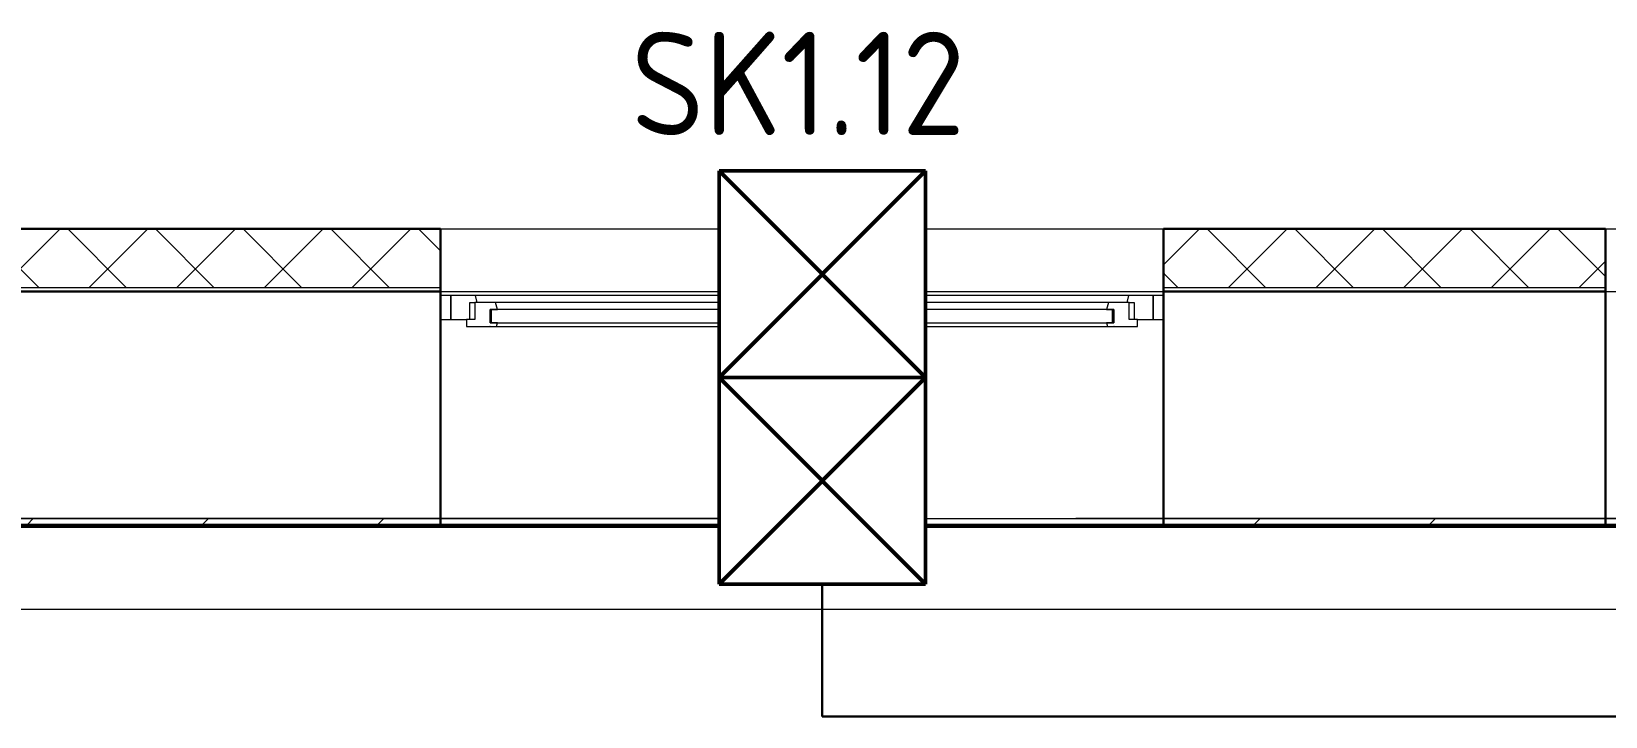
# Model space of a CAD drawing. Header units: millimetres. Extents: x -325553 to 627452, y -28539 to 738858.
# Drawn here: x -51139 to -47329, y 659088 to 660746 of the extents above; entities that cross this region are included whole.
import ezdxf

# ---------------------------------------------------------------- set-up
doc = ezdxf.new("R2010")
doc.units = ezdxf.units.MM
doc.set_wipeout_variables(frame=1)
doc.linetypes.add('ADSK_Линия сетки', pattern=[25, 20, -2.5, 0, -2.5])
for name, color, linetype, lineweight in [('_ Окна', 7, 'Continuous', 9), ('RC-Линии_связи-Адресные', 5, 'Continuous', 30), ('Маркировка Не АУ', 7, 'Continuous', 25), ('НО СКУД', 7, 'Continuous', 50), ('Ограждение', 252, 'Continuous', 9), ('Окна', 252, 'Continuous', 9), ('Оси', 252, 'Continuous', 9), ('Стены внутренние', 7, 'Continuous', 18), ('Стены наружные', 7, 'Continuous', 18), ('Стены штриховка', 7, 'Continuous', 9)]:
    doc.layers.add(name, color=color, linetype=linetype, lineweight=lineweight)
doc.layers.add('Стены', color=194, linetype='Continuous')
doc.styles.add('ISOCPEUR', font='isocpeur.ttf', dxfattribs={"width": 0.9, "height": 350})

# ---------------------------------------------------------------- blocks, each defined once
blk = doc.blocks.new('1 этаж')
at = {"layer": '_ Окна', "color": 251, "true_color": 0x636466}
for p, q in [((-49320.8, 27396.3), (-49345.8, 27396.3)), ((-49320.8, 27338.3), (-49320.8, 27396.3)), ((-47595.8, 27396.3), (-47620.8, 27396.3)), ((-47620.8, 27396.3), (-47620.8, 27338.3)), ((-49222.8, 27362.3), (-49225.8, 27362.3)), ((-49225.8, 27362.3), (-49225.8, 27330.3)), ((-48545.8, 27362.3), (-49222.8, 27362.3)), ((-49222.8, 27362.3), (-49222.8, 27330.3)), ((-49222.8, 27330.3), (-49222.8, 27362.3)), ((-48545.8, 27330.3), (-48545.8, 27362.3)), ((-48545.8, 27362.3), (-48545.8, 27330.3)), ((-48542.8, 27362.3), (-48545.8, 27362.3)), ((-48542.8, 27330.3), (-48542.8, 27362.3)), ((-48395.8, 27362.3), (-48398.8, 27362.3)), ((-48398.8, 27362.3), (-48398.8, 27330.3)), ((-47718.8, 27362.3), (-48395.8, 27362.3)), ((-48395.8, 27362.3), (-48395.8, 27330.3)), ((-48395.8, 27330.3), (-48395.8, 27362.3)), ((-47718.8, 27330.3), (-47718.8, 27362.3)), ((-47718.8, 27362.3), (-47718.8, 27330.3)), ((-47715.8, 27362.3), (-47718.8, 27362.3)), ((-47715.8, 27330.3), (-47715.8, 27362.3)), ((-49345.8, 27338.3), (-49320.8, 27338.3)), ((-49225.8, 27330.3), (-49222.8, 27330.3)), ((-49222.8, 27330.3), (-48545.8, 27330.3)), ((-48545.8, 27330.3), (-48542.8, 27330.3)), ((-48398.8, 27330.3), (-48395.8, 27330.3)), ((-48395.8, 27330.3), (-47718.8, 27330.3)), ((-47718.8, 27330.3), (-47715.8, 27330.3)), ((-47620.8, 27338.3), (-47595.8, 27338.3))]:
    blk.add_line(p, q, dxfattribs=at)
at = {"layer": '_ Окна', "color": 251, "lineweight": 18, "true_color": 0x636466}
for p, q in [((-49261.4, 27396.3), (-49320.8, 27396.3)), ((-49320.8, 27396.3), (-49320.8, 27338.3)), ((-49256.8, 27379.3), (-49261.4, 27396.3)), ((-47680.2, 27396.3), (-47684.8, 27379.3)), ((-47620.8, 27396.3), (-47680.2, 27396.3)), ((-47620.8, 27338.3), (-47620.8, 27396.3)), ((-49274.8, 27338.3), (-49274.8, 27379.3)), ((-49274.8, 27379.3), (-49262.8, 27379.3)), ((-49262.8, 27379.3), (-49262.8, 27338.3)), ((-49212.4, 27379.3), (-49262.8, 27379.3)), ((-49225.8, 27330.3), (-49225.8, 27362.3)), ((-49225.8, 27362.3), (-49207.8, 27362.3)), ((-49207.8, 27362.3), (-49212.4, 27379.3)), ((-48556.2, 27379.3), (-48560.8, 27362.3)), ((-48560.8, 27362.3), (-48542.8, 27362.3)), ((-48505.8, 27379.3), (-48556.2, 27379.3)), ((-48542.8, 27362.3), (-48542.8, 27330.3)), ((-48505.8, 27338.3), (-48505.8, 27379.3)), ((-48435.8, 27379.3), (-48435.8, 27338.3)), ((-48385.4, 27379.3), (-48435.8, 27379.3)), ((-48398.8, 27330.3), (-48398.8, 27362.3)), ((-48398.8, 27362.3), (-48380.8, 27362.3)), ((-48380.8, 27362.3), (-48385.4, 27379.3)), ((-47729.2, 27379.3), (-47733.8, 27362.3)), ((-47733.8, 27362.3), (-47715.8, 27362.3)), ((-47678.8, 27379.3), (-47729.2, 27379.3)), ((-47715.8, 27362.3), (-47715.8, 27330.3)), ((-47678.8, 27338.3), (-47678.8, 27379.3)), ((-47678.8, 27379.3), (-47666.8, 27379.3)), ((-47666.8, 27379.3), (-47666.8, 27338.3)), ((-49320.8, 27338.3), (-49282.8, 27338.3)), ((-49262.8, 27338.3), (-49282.8, 27338.3)), ((-49282.8, 27338.3), (-49282.8, 27321.3)), ((-49282.8, 27321.3), (-49226.8, 27321.3)), ((-49226.8, 27321.3), (-49225.8, 27322.3)), ((-49207.8, 27330.3), (-49225.8, 27330.3)), ((-49225.8, 27322.3), (-49224.8, 27321.3)), ((-49224.8, 27321.3), (-49210.2, 27321.3)), ((-49210.2, 27321.3), (-49207.8, 27330.3)), ((-48542.8, 27330.3), (-48560.8, 27330.3)), ((-48560.8, 27330.3), (-48558.4, 27321.3)), ((-48558.4, 27321.3), (-48543.8, 27321.3)), ((-48543.8, 27321.3), (-48542.8, 27322.3)), ((-48542.8, 27322.3), (-48541.8, 27321.3)), ((-48541.8, 27321.3), (-48485.8, 27321.3)), ((-48485.8, 27338.3), (-48505.8, 27338.3)), ((-48485.8, 27321.3), (-48485.8, 27338.3)), ((-48435.8, 27338.3), (-48455.8, 27338.3)), ((-48455.8, 27338.3), (-48455.8, 27321.3)), ((-48455.8, 27321.3), (-48399.8, 27321.3)), ((-48399.8, 27321.3), (-48398.8, 27322.3)), ((-48380.8, 27330.3), (-48398.8, 27330.3)), ((-48398.8, 27322.3), (-48397.8, 27321.3)), ((-48397.8, 27321.3), (-48383.2, 27321.3)), ((-48383.2, 27321.3), (-48380.8, 27330.3)), ((-47715.8, 27330.3), (-47733.8, 27330.3)), ((-47733.8, 27330.3), (-47731.4, 27321.3)), ((-47731.4, 27321.3), (-47716.8, 27321.3)), ((-47716.8, 27321.3), (-47715.8, 27322.3)), ((-47715.8, 27322.3), (-47714.8, 27321.3)), ((-47714.8, 27321.3), (-47658.8, 27321.3)), ((-47658.8, 27338.3), (-47678.8, 27338.3)), ((-47658.8, 27321.3), (-47658.8, 27338.3)), ((-47658.8, 27338.3), (-47620.8, 27338.3))]:
    blk.add_line(p, q, dxfattribs=at)
at = {"layer": 'Ограждение', "color": 251, "true_color": 0x636466}
for p, q in [((-49345.8, 26856.3), (-47595.8, 26856.3)), ((-46525.8, 26856.3), (-44775.8, 26856.3)), ((-44480.8, 26636.3), (-53210.8, 26636.3))]:
    blk.add_line(p, q, dxfattribs=at)
at = {"layer": 'Окна', "color": 251, "true_color": 0x636466}
for p, q in [((-47680.2, 27396.3), (-49261.4, 27396.3)), ((-48556.2, 27379.3), (-49212.4, 27379.3)), ((-48505.8, 27379.3), (-48435.8, 27379.3)), ((-47729.2, 27379.3), (-48385.4, 27379.3)), ((-49226.8, 27321.3), (-49224.8, 27321.3)), ((-49210.2, 27321.3), (-48558.4, 27321.3)), ((-48543.8, 27321.3), (-48541.8, 27321.3)), ((-48485.8, 27338.3), (-48455.8, 27338.3)), ((-48455.8, 27321.3), (-48485.8, 27321.3)), ((-48399.8, 27321.3), (-48397.8, 27321.3)), ((-48383.2, 27321.3), (-47731.4, 27321.3)), ((-47716.8, 27321.3), (-47714.8, 27321.3))]:
    blk.add_line(p, q, dxfattribs=at)
at = {"layer": 'Оси', "color": 251, "linetype": 'ADSK_Линия сетки', "ltscale": 100, "true_color": 0x636466}
blk.add_line((-805.8, 26856.3), (-72528.1, 26856.3), dxfattribs=at)
at = {"layer": 'Стены внутренние', "color": 251, "lineweight": 30, "true_color": 0x636466}
for p, q in [((-49345.8, 27558.3), (-50380.8, 27558.3)), ((-49345.8, 27416.3), (-49345.8, 27558.3)), ((-46525.8, 27558.3), (-47595.8, 27558.3)), ((-47595.8, 27558.3), (-47595.8, 27416.3)), ((-46525.8, 27416.3), (-46525.8, 27558.3)), ((-49345.8, 27406.3), (-50380.8, 27406.3)), ((-49345.8, 26856.3), (-49345.8, 27406.3)), ((-46525.8, 27406.3), (-47595.8, 27406.3)), ((-47595.8, 27406.3), (-47595.8, 26856.3)), ((-46525.8, 26856.3), (-46525.8, 27406.3))]:
    blk.add_line(p, q, dxfattribs=at)
at = {"layer": 'Стены внутренние', "color": 251, "linetype": 'Continuous', "lineweight": 9, "true_color": 0x636466}
for p, q in [((-50378.8, 27445.4), (-50267.9, 27556.3)), ((-50106.3, 27416.3), (-50246.3, 27556.3)), ((-50230, 27558.3), (-50231.2, 27556.3)), ((-50195.8, 27416.3), (-50055.8, 27556.3)), ((-49894.2, 27416.3), (-50034.2, 27556.3)), ((-49983.7, 27416.3), (-49843.7, 27556.3)), ((-49682, 27416.3), (-49822, 27556.3)), ((-49771.5, 27416.3), (-49631.5, 27556.3)), ((-49469.9, 27416.3), (-49609.9, 27556.3)), ((-49559.4, 27416.3), (-49419.4, 27556.3)), ((-49347.8, 27506.3), (-49397.8, 27556.3)), ((-47593.8, 27472.7), (-47510.2, 27556.3)), ((-47348.6, 27416.3), (-47488.6, 27556.3)), ((-47438.1, 27416.3), (-47298.1, 27556.3)), ((-47323, 27556.3), (-47324.2, 27558.3)), ((-47136.4, 27416.3), (-47276.4, 27556.3)), ((-47226, 27416.3), (-47086, 27556.3)), ((-46924.3, 27416.3), (-47064.3, 27556.3)), ((-47013.8, 27416.3), (-46873.8, 27556.3)), ((-46712.2, 27416.3), (-46852.2, 27556.3)), ((-46801.7, 27416.3), (-46661.7, 27556.3)), ((-46736.4, 27556.3), (-46737.1, 27557.4)), ((-46527.8, 27444), (-46640, 27556.3)), ((-50318.4, 27416.3), (-50378.8, 27476.7)), ((-46589.6, 27416.3), (-46527.8, 27478)), ((-47593.8, 27450.7), (-47595.8, 27447.3)), ((-47560.7, 27416.3), (-47593.8, 27449.4))]:
    blk.add_line(p, q, dxfattribs=at)
at = {"layer": 'Стены внутренние', "color": 251, "true_color": 0x636466}
for p, q in [((-49345.8, 27558.3), (-47595.8, 27558.3)), ((-46525.8, 27558.3), (-44775.8, 27558.3)), ((-49345.8, 27406.3), (-47595.8, 27406.3)), ((-46525.8, 27406.3), (-44775.8, 27406.3)), ((-50380.8, 26856.3), (-49345.8, 26856.3)), ((-47595.8, 26856.3), (-46525.8, 26856.3))]:
    blk.add_line(p, q, dxfattribs=at)
at = {"layer": 'Стены наружные', "color": 251, "lineweight": 30, "true_color": 0x636466}
for p, q in [((-49345.8, 27406.3), (-49345.8, 27416.3)), ((-47595.8, 27416.3), (-47595.8, 27406.3)), ((-46525.8, 27406.3), (-46525.8, 27416.3)), ((-44480.8, 26841.3), (-53210.8, 26841.3)), ((-53210.8, 26836.3), (-44480.8, 26836.3)), ((-49345.8, 26841.3), (-49345.8, 26856.3)), ((-47595.8, 26856.3), (-47595.8, 26841.3)), ((-46525.8, 26841.3), (-46525.8, 26856.3))]:
    blk.add_line(p, q, dxfattribs=at)
at = {"layer": 'Стены наружные', "color": 251, "true_color": 0x636466}
for p, q in [((-49345.8, 26856.3), (-50380.8, 26856.3)), ((-46525.8, 26856.3), (-47595.8, 26856.3))]:
    blk.add_line(p, q, dxfattribs=at)
at = {"layer": 'Стены наружные', "color": 251, "linetype": 'Continuous', "lineweight": 9, "true_color": 0x636466}
for p, q in [((-50346.5, 26841.3), (-50331.5, 26856.3)), ((-49922.3, 26841.3), (-49907.3, 26856.3)), ((-49498, 26841.3), (-49483, 26856.3)), ((-47376.7, 26841.3), (-47361.7, 26856.3)), ((-46952.4, 26841.3), (-46937.4, 26856.3)), ((-46528.2, 26841.3), (-46525.8, 26843.6))]:
    blk.add_line(p, q, dxfattribs=at)
at = {"layer": 'Стены штриховка', "color": 251, "true_color": 0x636466}
for p, q in [((-49347.8, 27556.3), (-50378.8, 27556.3)), ((-49347.8, 27556.3), (-49347.8, 27416.3)), ((-46527.8, 27556.3), (-47593.8, 27556.3)), ((-47593.8, 27416.3), (-47593.8, 27556.3)), ((-46527.8, 27556.3), (-46527.8, 27416.3)), ((-50380.8, 27416.3), (-49345.8, 27416.3)), ((-47595.8, 27416.3), (-46525.8, 27416.3))]:
    blk.add_line(p, q, dxfattribs=at)
blk = doc.blocks.new('тип 3')
at = {"color": 3}
blk.add_wipeout([(-201819.6, 375828), (-202819.6, 375828), (-202819.6, 376328), (-201819.6, 376328)], dxfattribs=at).dxf.layer = 'НО СКУД'
at = {"layer": 'НО СКУД', "color": 3}
for p, q in [((-202819.6, 376328), (-201819.6, 376328)), ((-202819.6, 375828), (-202819.6, 376328)), ((-202319.6, 376328), (-202819.6, 375828)), ((-202319.6, 375828), (-202819.6, 376328)), ((-202319.6, 376328), (-202319.6, 375828)), ((-201819.6, 376328), (-202319.6, 375828)), ((-201819.6, 375828), (-202319.6, 376328)), ((-201819.6, 376328), (-201819.6, 375828)), ((-201819.6, 375828), (-202819.6, 375828))]:
    blk.add_line(p, q, dxfattribs=at)
at = {"layer": 'НО СКУД', "color": 3, "ltscale": 30}
blk.add_line((-201819.6, 376328), (-201819.6, 375828), dxfattribs=at)

msp = doc.modelspace()

# ---------------------------------------------------------------- linework, layer by layer
at = {"layer": 'RC-Линии_связи-Адресные'}
for p, q in [((-49224.3, 659408.5), (-49224.3, 659087.7)), ((-49224.3, 659087.7), (-45560.1, 659087.7))]:
    msp.add_line(p, q, dxfattribs=at)

# ---------------------------------------------------------------- block references
msp.add_blockref('1 этаж', (-802.7, 632710.4))

# ---------------------------------------------------------------- next in the draw order: block references
at = {"layer": 'Стены', "color": 1, "rotation": 90}
msp.add_blockref('тип 3', (326853.8, 862228), dxfattribs=at)

# ---------------------------------------------------------------- next in the draw order: texts
at = {"layer": 'Маркировка Не АУ', "insert": (-49282.9, 660620.3), "char_height": 250, "width": 1035.25, "attachment_point": 5, "style": 'ISOCPEUR', "bg_fill": 3, "box_fill_scale": 1, "bg_fill_color": 256, "bg_fill_transparency": 0}
msp.add_mtext('SK1.12', dxfattribs=at)

doc.saveas('drawing.dxf')
